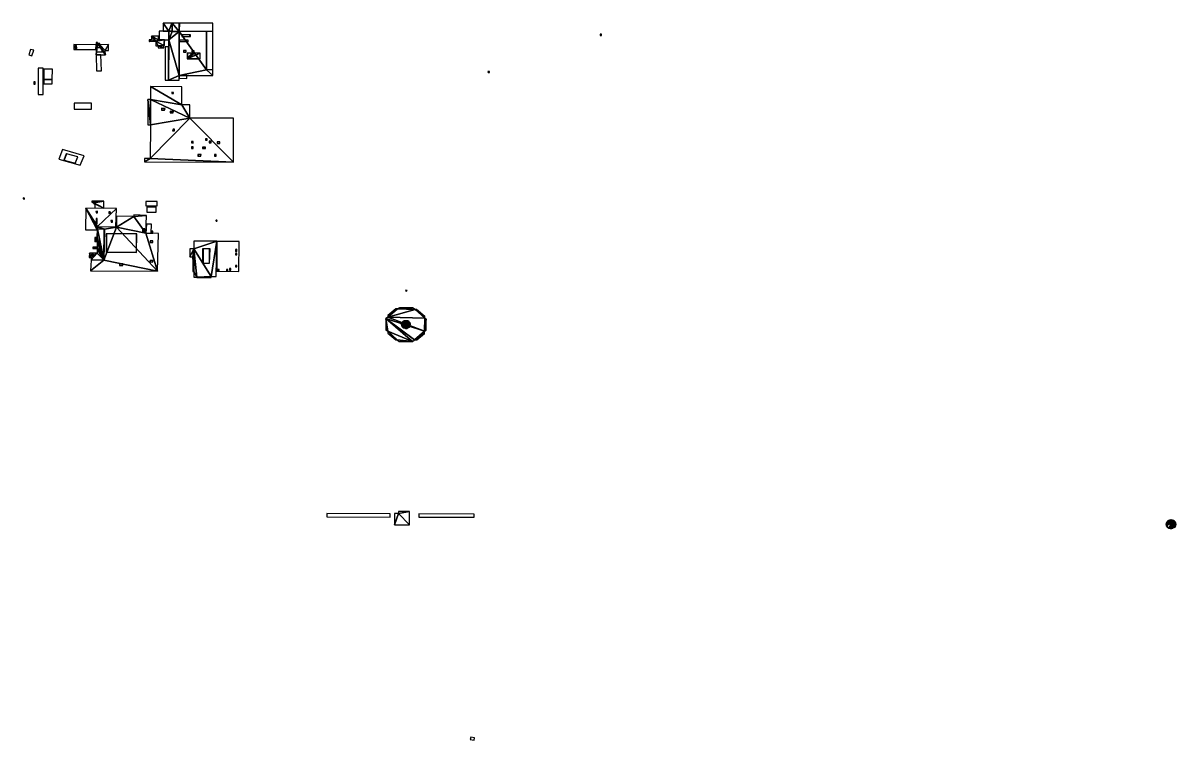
# Model space of a CAD drawing. Extents: x -35430092 to -35393830, y 11991942 to 12015432.
# Drawn here: x -35413713 to -35406867, y 11991942 to 11996208 of the extents above; entities that cross this region are included whole.
import ezdxf

# ---------------------------------------------------------------- set-up
doc = ezdxf.new("R2010")
doc.units = 0

msp = doc.modelspace()

# ---------------------------------------------------------------- linework, layer by layer
at = {"layer": 'mg_to_dxf', "color": 52}
for points in [[(-35412847.53, 11996160.81), (-35412847.53, 11996160.81), (-35412880.93, 11996208.14), (-35412880.93, 11996160.81)], [(-35412847.53, 11996160.81), (-35412847.53, 11996160.81), (-35412830.82, 11996208.14), (-35412880.93, 11996208.14)], [(-35412847.53, 11996160.81), (-35412847.53, 11996160.81), (-35412828.04, 11996159.42), (-35412830.82, 11996208.14)], [(-35412786.28, 11996158.03), (-35412786.28, 11996158.03), (-35412828.04, 11996208.14), (-35412828.04, 11996158.03)], [(-35412786.28, 11996158.03), (-35412786.28, 11996158.03), (-35412786.28, 11996208.14), (-35412828.04, 11996208.14)], [(-35412786.28, 11996159.42), (-35412585.82, 11996159.42), (-35412585.82, 11996208.14), (-35412783.49, 11996208.14)], [(-35412950.54, 11996109.31), (-35412950.54, 11996109.31), (-35412964.46, 11996099.56), (-35412925.48, 11996100.95)], [(-35412950.54, 11996109.31), (-35412950.54, 11996109.31), (-35412964.46, 11996109.31), (-35412964.46, 11996099.56)], [(-35412925.48, 11996100.95), (-35412925.48, 11996100.95), (-35412950.54, 11996130.19), (-35412950.54, 11996109.31)], [(-35412908.78, 11996107.91), (-35412908.78, 11996107.91), (-35412950.54, 11996130.19), (-35412925.48, 11996100.95)], [(-35412908.78, 11996107.91), (-35412908.78, 11996107.91), (-35412908.78, 11996130.19), (-35412950.54, 11996130.19)], [(-35412925.48, 11996100.95), (-35412925.48, 11996100.95), (-35412872.58, 11996107.91), (-35412908.78, 11996107.91)], [(-35412878.15, 11996074.51), (-35412878.15, 11996074.51), (-35412872.58, 11996107.91), (-35412925.48, 11996100.95)], [(-35412925.48, 11996100.95), (-35412925.48, 11996100.95), (-35412925.48, 11996073.11), (-35412911.56, 11996073.11)], [(-35412878.15, 11996074.51), (-35412878.15, 11996074.51), (-35412925.48, 11996100.95), (-35412911.56, 11996073.11)], [(-35412905.99, 11996159.42), (-35412905.99, 11996109.31), (-35412847.53, 11996109.31), (-35412847.53, 11996159.42)], [(-35412878.15, 11996074.51), (-35412878.15, 11996074.51), (-35412872.58, 11996074.51), (-35412872.58, 11996107.91)], [(-35412847.53, 11996107.91), (-35412847.53, 11996107.91), (-35412850.31, 11995868.48), (-35412786.28, 11995897.72)], [(-35412847.53, 11996107.91), (-35412847.53, 11996107.91), (-35412850.31, 11996107.91), (-35412850.31, 11995868.48)], [(-35412847.53, 11996160.81), (-35412847.53, 11996160.81), (-35412847.53, 11996159.42), (-35412828.04, 11996159.42)], [(-35412828.04, 11996158.03), (-35412828.04, 11996158.03), (-35412847.53, 11996158.03), (-35412847.53, 11996107.91)], [(-35412786.28, 11995897.72), (-35412786.28, 11995897.72), (-35412786.28, 11996158.03), (-35412847.53, 11996107.91)], [(-35412847.53, 11996107.91), (-35412847.53, 11996107.91), (-35412786.28, 11996158.03), (-35412828.04, 11996158.03)], [(-35412624.8, 11995931.13), (-35412624.8, 11995931.13), (-35412624.8, 11996158.03), (-35412786.28, 11996158.03)], [(-35412624.8, 11995931.13), (-35412624.8, 11995931.13), (-35412786.28, 11996158.03), (-35412786.28, 11995897.72)], [(-35412783.49, 11996098.17), (-35412733.38, 11996096.78), (-35412733.38, 11996106.52), (-35412783.49, 11996107.91)], [(-35412783.49, 11996098.17), (-35412733.38, 11996098.17), (-35412733.38, 11996105.13), (-35412783.49, 11996106.52)], [(-35412769.57, 11996128.8), (-35412719.46, 11996128.8), (-35412719.46, 11996138.54), (-35412769.57, 11996139.93)], [(-35412766.79, 11996130.19), (-35412722.24, 11996128.8), (-35412722.24, 11996138.54), (-35412766.79, 11996138.54)], [(-35412585.82, 11995932.52), (-35412585.82, 11996158.03), (-35412624.8, 11996158.03), (-35412624.8, 11995932.52)], [(-35410286.18, 11996134.36), (-35410277.83, 11996134.36), (-35410277.83, 11996141.32), (-35410286.18, 11996141.32)], [(-35413679.96, 11996018.82), (-35413660.48, 11996013.26), (-35413649.34, 11996046.67), (-35413668.83, 11996050.84)], [(-35413412.69, 11996080.07), (-35413412.69, 11996052.23), (-35413281.84, 11996050.84), (-35413279.06, 11996078.68)], [(-35413404.34, 11996056.41), (-35413393.2, 11996056.41), (-35413395.99, 11996074.51), (-35413404.34, 11996074.51)], [(-35413404.34, 11996057.8), (-35413395.99, 11996057.8), (-35413395.99, 11996073.11), (-35413404.34, 11996073.11)], [(-35413270.71, 11996087.03), (-35413270.71, 11996087.03), (-35413279.06, 11996092.6), (-35413279.06, 11996020.22)], [(-35413270.71, 11996087.03), (-35413270.71, 11996087.03), (-35413270.71, 11996092.6), (-35413279.06, 11996092.6)], [(-35413270.71, 11996087.03), (-35413270.71, 11996087.03), (-35413279.06, 11996020.22), (-35413223.38, 11996020.22)], [(-35413240.08, 11996038.31), (-35413242.86, 11996061.98), (-35413276.27, 11996061.98), (-35413276.27, 11996036.92)], [(-35413242.86, 11996038.31), (-35413242.86, 11996060.59), (-35413276.27, 11996060.59), (-35413276.27, 11996038.31)], [(-35413256.78, 11996078.68), (-35413256.78, 11996078.68), (-35413256.78, 11996087.03), (-35413270.71, 11996087.03)], [(-35413270.71, 11996087.03), (-35413270.71, 11996087.03), (-35413223.38, 11996020.22), (-35413256.78, 11996078.68)], [(-35413226.16, 11996045.27), (-35413226.16, 11996045.27), (-35413206.67, 11996080.07), (-35413256.78, 11996078.68)], [(-35413256.78, 11996078.68), (-35413256.78, 11996078.68), (-35413223.38, 11996020.22), (-35413226.16, 11996045.27)], [(-35413226.16, 11996045.27), (-35413226.16, 11996045.27), (-35413206.67, 11996045.27), (-35413206.67, 11996080.07)], [(-35412911.56, 11996073.11), (-35412911.56, 11996073.11), (-35412878.15, 11996061.98), (-35412878.15, 11996074.51)], [(-35412911.56, 11996073.11), (-35412911.56, 11996073.11), (-35412911.56, 11996061.98), (-35412878.15, 11996061.98)], [(-35412850.31, 11996066.15), (-35412869.8, 11996066.15), (-35412869.8, 11995868.48), (-35412850.31, 11995868.48)], [(-35412761.22, 11996035.53), (-35412744.52, 11996035.53), (-35412744.52, 11996045.27), (-35412761.22, 11996045.27)], [(-35412761.22, 11996036.92), (-35412744.52, 11996035.53), (-35412744.52, 11996043.88), (-35412758.44, 11996043.88)], [(-35412738.95, 11995996.55), (-35412738.95, 11995996.55), (-35412660.99, 11996029.96), (-35412697.19, 11996029.96)], [(-35412738.95, 11995996.55), (-35412738.95, 11995996.55), (-35412660.99, 11995996.55), (-35412660.99, 11996029.96)], [(-35412708.32, 11996029.96), (-35412708.32, 11996029.96), (-35412738.95, 11996029.96), (-35412738.95, 11995996.55)], [(-35412708.32, 11996029.96), (-35412708.32, 11996029.96), (-35412738.95, 11995996.55), (-35412697.19, 11996029.96)], [(-35412736.16, 11995997.94), (-35412736.16, 11995997.94), (-35412660.99, 11996028.57), (-35412697.19, 11996028.57)], [(-35412736.16, 11995997.94), (-35412736.16, 11995997.94), (-35412660.99, 11995997.94), (-35412660.99, 11996028.57)], [(-35412708.32, 11996028.57), (-35412708.32, 11996028.57), (-35412736.16, 11996028.57), (-35412736.16, 11995997.94)], [(-35412708.32, 11996028.57), (-35412708.32, 11996028.57), (-35412736.16, 11995997.94), (-35412697.19, 11996028.57)], [(-35412697.19, 11996029.96), (-35412697.19, 11996029.96), (-35412711.11, 11996042.49), (-35412708.32, 11996029.96)], [(-35412697.19, 11996029.96), (-35412697.19, 11996029.96), (-35412697.19, 11996042.49), (-35412711.11, 11996042.49)], [(-35412697.19, 11996028.57), (-35412697.19, 11996028.57), (-35412708.32, 11996041.1), (-35412708.32, 11996028.57)], [(-35412697.19, 11996028.57), (-35412697.19, 11996028.57), (-35412697.19, 11996041.1), (-35412708.32, 11996041.1)], [(-35413279.06, 11996018.82), (-35413276.27, 11995924.17), (-35413248.43, 11995924.17), (-35413251.22, 11996018.82)], [(-35413593.66, 11995783.57), (-35413593.66, 11995940.87), (-35413624.28, 11995940.87), (-35413624.28, 11995783.57)], [(-35413540.76, 11995874.05), (-35413537.98, 11995935.3), (-35413590.87, 11995935.3), (-35413590.87, 11995874.05)], [(-35412786.28, 11995897.72), (-35412786.28, 11995897.72), (-35412850.31, 11995868.48), (-35412786.28, 11995868.48)], [(-35412624.8, 11995931.13), (-35412624.8, 11995931.13), (-35412786.28, 11995897.72), (-35412585.82, 11995897.72)], [(-35412786.28, 11995881.01), (-35412741.73, 11995879.62), (-35412741.73, 11995896.33), (-35412786.28, 11995896.33)], [(-35412624.8, 11995931.13), (-35412624.8, 11995931.13), (-35412585.82, 11995897.72), (-35412585.82, 11995931.13)], [(-35410951.57, 11995914.42), (-35410943.22, 11995914.42), (-35410943.22, 11995919.99), (-35410954.36, 11995919.99)], [(-35413640.99, 11995844.82), (-35413640.99, 11995858.74), (-35413649.34, 11995858.74), (-35413649.34, 11995844.82)], [(-35413590.87, 11995847.6), (-35413540.76, 11995847.6), (-35413540.76, 11995872.66), (-35413590.87, 11995872.66)], [(-35412769.57, 11995723.71), (-35412769.57, 11995723.71), (-35412956.1, 11995830.9), (-35412956.1, 11995754.34)], [(-35412769.57, 11995723.71), (-35412769.57, 11995723.71), (-35412769.57, 11995829.51), (-35412956.1, 11995830.9)], [(-35412972.81, 11995604), (-35412972.81, 11995604), (-35412956.1, 11995604), (-35412972.81, 11995754.34)], [(-35412972.81, 11995754.34), (-35412972.81, 11995754.34), (-35412956.1, 11995604), (-35412956.1, 11995754.34)], [(-35412722.24, 11995644.37), (-35412722.24, 11995644.37), (-35412956.1, 11995754.34), (-35412956.1, 11995604)], [(-35412722.24, 11995644.37), (-35412722.24, 11995644.37), (-35412769.57, 11995723.71), (-35412956.1, 11995754.34)], [(-35412830.82, 11995790.53), (-35412819.69, 11995789.14), (-35412819.69, 11995796.1), (-35412830.82, 11995797.49)], [(-35412830.82, 11995791.92), (-35412819.69, 11995790.53), (-35412819.69, 11995796.1), (-35412830.82, 11995796.1)], [(-35413306.9, 11995697.26), (-35413306.9, 11995732.06), (-35413409.91, 11995732.06), (-35413409.91, 11995697.26)], [(-35412892.07, 11995691.7), (-35412872.58, 11995691.7), (-35412869.8, 11995701.44), (-35412892.07, 11995702.83)], [(-35412892.07, 11995693.09), (-35412872.58, 11995693.09), (-35412872.58, 11995701.44), (-35412892.07, 11995701.44)], [(-35412839.17, 11995674.99), (-35412822.47, 11995674.99), (-35412819.69, 11995683.34), (-35412839.17, 11995684.74)], [(-35412836.39, 11995676.38), (-35412822.47, 11995676.38), (-35412822.47, 11995681.95), (-35412836.39, 11995683.34)], [(-35412722.24, 11995644.37), (-35412722.24, 11995644.37), (-35412722.24, 11995723.71), (-35412769.57, 11995723.71)], [(-35412958.89, 11995403.54), (-35412958.89, 11995403.54), (-35412722.24, 11995644.37), (-35412956.1, 11995604)], [(-35412958.89, 11995403.54), (-35412958.89, 11995403.54), (-35412463.32, 11995382.66), (-35412722.24, 11995644.37)], [(-35412463.32, 11995382.66), (-35412463.32, 11995382.66), (-35412463.32, 11995644.37), (-35412722.24, 11995644.37)], [(-35412825.25, 11995569.2), (-35412814.12, 11995569.2), (-35412814.12, 11995577.55), (-35412822.47, 11995578.94)], [(-35412822.47, 11995570.59), (-35412814.12, 11995570.59), (-35412814.12, 11995577.55), (-35412822.47, 11995577.55)], [(-35412713.89, 11995496.81), (-35412705.54, 11995496.81), (-35412702.75, 11995503.77), (-35412713.89, 11995505.16)], [(-35412713.89, 11995496.81), (-35412702.75, 11995495.42), (-35412702.75, 11995505.16), (-35412713.89, 11995505.16)], [(-35412630.37, 11995514.91), (-35412622.02, 11995513.52), (-35412622.02, 11995520.48), (-35412630.37, 11995521.87)], [(-35412630.37, 11995513.52), (-35412619.23, 11995513.52), (-35412619.23, 11995521.87), (-35412630.37, 11995521.87)], [(-35412608.1, 11995498.2), (-35412596.96, 11995496.81), (-35412596.96, 11995506.55), (-35412608.1, 11995506.55)], [(-35412605.31, 11995498.2), (-35412596.96, 11995498.2), (-35412596.96, 11995505.16), (-35412605.31, 11995506.55)], [(-35412560.77, 11995495.42), (-35412544.06, 11995495.42), (-35412544.06, 11995500.99), (-35412560.77, 11995502.38)], [(-35412560.77, 11995494.03), (-35412544.06, 11995494.03), (-35412544.06, 11995502.38), (-35412560.77, 11995502.38)], [(-35413501.78, 11995400.76), (-35413373.72, 11995364.57), (-35413351.44, 11995420.25), (-35413479.51, 11995457.83)], [(-35413471.16, 11995393.8), (-35413404.34, 11995374.31), (-35413387.64, 11995414.68), (-35413457.24, 11995432.78)], [(-35413468.37, 11995393.8), (-35413404.34, 11995375.7), (-35413387.64, 11995413.29), (-35413454.45, 11995431.38)], [(-35412713.89, 11995463.4), (-35412702.75, 11995463.4), (-35412702.75, 11995473.15), (-35412713.89, 11995473.15)], [(-35412713.89, 11995464.79), (-35412702.75, 11995464.79), (-35412702.75, 11995471.75), (-35412711.11, 11995471.75)], [(-35412674.91, 11995418.86), (-35412658.21, 11995418.86), (-35412655.42, 11995427.21), (-35412674.91, 11995427.21)], [(-35412672.13, 11995420.25), (-35412658.21, 11995418.86), (-35412658.21, 11995425.82), (-35412672.13, 11995427.21)], [(-35412647.07, 11995463.4), (-35412630.37, 11995463.4), (-35412630.37, 11995471.75), (-35412647.07, 11995471.75)], [(-35412647.07, 11995464.79), (-35412630.37, 11995463.4), (-35412630.37, 11995470.36), (-35412647.07, 11995470.36)], [(-35412577.47, 11995418.86), (-35412566.33, 11995417.46), (-35412566.33, 11995427.21), (-35412577.47, 11995427.21)], [(-35412574.69, 11995418.86), (-35412569.12, 11995418.86), (-35412566.33, 11995425.82), (-35412574.69, 11995427.21)], [(-35412958.89, 11995403.54), (-35412958.89, 11995403.54), (-35412992.3, 11995404.94), (-35412992.3, 11995384.06)], [(-35412958.89, 11995403.54), (-35412958.89, 11995403.54), (-35412992.3, 11995384.06), (-35412463.32, 11995382.66)], [(-35413713.37, 11995164.11), (-35413705.02, 11995162.72), (-35413705.02, 11995169.68), (-35413713.37, 11995171.07)], [(-35413234.51, 11995150.19), (-35413234.51, 11995150.19), (-35413304.11, 11995150.19), (-35413298.55, 11995144.63)], [(-35413298.55, 11995144.63), (-35413298.55, 11995144.63), (-35413304.11, 11995150.19), (-35413304.11, 11995144.63)], [(-35413292.98, 11995140.45), (-35413292.98, 11995140.45), (-35413234.51, 11995150.19), (-35413298.55, 11995144.63)], [(-35413298.55, 11995144.63), (-35413298.55, 11995144.63), (-35413298.55, 11995140.45), (-35413292.98, 11995140.45)], [(-35413234.51, 11995109.82), (-35413234.51, 11995109.82), (-35413234.51, 11995150.19), (-35413292.98, 11995140.45)], [(-35413292.98, 11995140.45), (-35413292.98, 11995140.45), (-35413292.98, 11995134.88), (-35413287.41, 11995134.88)], [(-35413287.41, 11995134.88), (-35413287.41, 11995134.88), (-35413234.51, 11995109.82), (-35413292.98, 11995140.45)], [(-35413287.41, 11995134.88), (-35413287.41, 11995134.88), (-35413287.41, 11995111.22), (-35413234.51, 11995109.82)], [(-35412983.95, 11995123.74), (-35412917.13, 11995123.74), (-35412917.13, 11995148.8), (-35412983.95, 11995148.8)], [(-35413340.31, 11995109.82), (-35413340.31, 11995109.82), (-35413343.09, 11994981.76), (-35413273.49, 11994980.37)], [(-35413270.71, 11994999.85), (-35413270.71, 11994999.85), (-35413159.34, 11995108.43), (-35413340.31, 11995109.82)], [(-35413270.71, 11994984.54), (-35413270.71, 11994984.54), (-35413340.31, 11995109.82), (-35413273.49, 11994980.37)], [(-35413270.71, 11994984.54), (-35413270.71, 11994984.54), (-35413270.71, 11994999.85), (-35413340.31, 11995109.82)], [(-35413279.06, 11995081.98), (-35413270.71, 11995081.98), (-35413270.71, 11995091.73), (-35413281.84, 11995090.34)], [(-35413279.06, 11995081.98), (-35413270.71, 11995081.98), (-35413270.71, 11995090.34), (-35413279.06, 11995088.94)], [(-35413270.71, 11994999.85), (-35413270.71, 11994999.85), (-35413162.13, 11994998.46), (-35413159.34, 11995108.43)], [(-35413203.89, 11995079.2), (-35413195.54, 11995079.2), (-35413195.54, 11995087.55), (-35413203.89, 11995086.16)], [(-35413203.89, 11995077.81), (-35413192.75, 11995079.2), (-35413195.54, 11995087.55), (-35413203.89, 11995087.55)], [(-35413056.33, 11995059.71), (-35413056.33, 11995059.71), (-35412981.16, 11995066.67), (-35413056.33, 11995069.46)], [(-35412983.95, 11994960.88), (-35412983.95, 11994960.88), (-35412981.16, 11995066.67), (-35413056.33, 11995059.71)], [(-35412978.38, 11995086.16), (-35412922.7, 11995086.16), (-35412922.7, 11995115.39), (-35412978.38, 11995115.39)], [(-35413273.49, 11995016.56), (-35413273.49, 11995031.87), (-35413281.84, 11995031.87), (-35413281.84, 11995016.56)], [(-35413273.49, 11995033.26), (-35413273.49, 11995048.57), (-35413279.06, 11995048.57), (-35413279.06, 11995033.26)], [(-35413273.49, 11995033.26), (-35413273.49, 11995048.57), (-35413279.06, 11995048.57), (-35413279.06, 11995033.26)], [(-35413273.49, 11995034.65), (-35413273.49, 11995047.18), (-35413279.06, 11995047.18), (-35413279.06, 11995034.65)], [(-35413273.49, 11995017.95), (-35413273.49, 11995030.48), (-35413279.06, 11995030.48), (-35413279.06, 11995017.95)], [(-35413159.34, 11994997.07), (-35413159.34, 11994997.07), (-35413270.71, 11994998.46), (-35413228.94, 11994984.54)], [(-35413228.94, 11994984.54), (-35413228.94, 11994984.54), (-35413270.71, 11994998.46), (-35413270.71, 11994985.93)], [(-35413189.97, 11995026.3), (-35413181.61, 11995026.3), (-35413181.61, 11995036.05), (-35413192.75, 11995036.05)], [(-35413189.97, 11995026.3), (-35413181.61, 11995026.3), (-35413181.61, 11995036.05), (-35413192.75, 11995036.05)], [(-35413189.97, 11995027.69), (-35413181.61, 11995027.69), (-35413184.4, 11995034.65), (-35413189.97, 11995034.65)], [(-35413056.33, 11995059.71), (-35413056.33, 11995059.71), (-35413159.34, 11995062.5), (-35413159.34, 11994997.07)], [(-35412983.95, 11994960.88), (-35412983.95, 11994960.88), (-35413056.33, 11995059.71), (-35413159.34, 11994997.07)], [(-35412953.32, 11994960.88), (-35412950.54, 11995015.17), (-35412981.16, 11995015.17), (-35412983.95, 11994960.88)], [(-35412563.55, 11995037.44), (-35412563.55, 11995037.44), (-35412569.12, 11995036.05), (-35412560.77, 11995036.05)], [(-35412563.55, 11995037.44), (-35412563.55, 11995037.44), (-35412566.33, 11995037.44), (-35412569.12, 11995036.05)], [(-35412560.77, 11995036.05), (-35412560.77, 11995036.05), (-35412569.12, 11995036.05), (-35412566.33, 11995033.26)], [(-35412563.55, 11995037.44), (-35412563.55, 11995037.44), (-35412566.33, 11995038.83), (-35412566.33, 11995037.44)], [(-35412560.77, 11995036.05), (-35412560.77, 11995036.05), (-35412566.33, 11995033.26), (-35412563.55, 11995033.26)], [(-35412563.55, 11995033.26), (-35412563.55, 11995033.26), (-35412566.33, 11995033.26)], [(-35412563.55, 11995033.26), (-35412563.55, 11995033.26), (-35412566.33, 11995033.26), (-35412563.55, 11995033.26)], [(-35413273.49, 11994935.82), (-35413273.49, 11994935.82), (-35413287.41, 11994912.16), (-35413273.49, 11994912.16)], [(-35413273.49, 11994935.82), (-35413273.49, 11994935.82), (-35413287.41, 11994935.82), (-35413287.41, 11994912.16)], [(-35413273.49, 11994935.82), (-35413273.49, 11994935.82), (-35413234.51, 11994802.18), (-35413270.71, 11994984.54)], [(-35413270.71, 11994984.54), (-35413270.71, 11994984.54), (-35413273.49, 11994980.37), (-35413273.49, 11994935.82)], [(-35413234.51, 11994802.18), (-35413234.51, 11994802.18), (-35413273.49, 11994935.82), (-35413273.49, 11994912.16)], [(-35413270.71, 11994984.54), (-35413270.71, 11994984.54), (-35413234.51, 11994802.18), (-35413231.73, 11994984.54)], [(-35413159.34, 11994997.07), (-35413159.34, 11994997.07), (-35413228.94, 11994984.54), (-35413234.51, 11994800.79)], [(-35412914.34, 11994735.37), (-35412914.34, 11994735.37), (-35413159.34, 11994997.07), (-35413234.51, 11994800.79)], [(-35413039.63, 11994846.73), (-35413036.84, 11994956.7), (-35413220.59, 11994958.09), (-35413220.59, 11994848.12)], [(-35413039.63, 11994848.12), (-35413039.63, 11994955.31), (-35413217.81, 11994956.7), (-35413217.81, 11994849.51)], [(-35412983.95, 11994960.88), (-35412983.95, 11994960.88), (-35413159.34, 11994997.07), (-35412914.34, 11994735.37)], [(-35413003.43, 11994985.93), (-35413003.43, 11994972.01), (-35412989.51, 11994972.01), (-35412989.51, 11994985.93)], [(-35413000.65, 11994984.54), (-35413000.65, 11994973.4), (-35412992.3, 11994972.01), (-35412992.3, 11994984.54)], [(-35412983.95, 11994960.88), (-35412983.95, 11994960.88), (-35412914.34, 11994735.37), (-35412908.78, 11994959.48)], [(-35412942.18, 11994960.88), (-35412942.18, 11994973.4), (-35412950.54, 11994973.4), (-35412950.54, 11994960.88)], [(-35413273.49, 11994878.75), (-35413273.49, 11994878.75), (-35413298.55, 11994870.39), (-35413273.49, 11994869)], [(-35413273.49, 11994878.75), (-35413273.49, 11994878.75), (-35413298.55, 11994878.75), (-35413298.55, 11994870.39)], [(-35413273.49, 11994878.75), (-35413273.49, 11994878.75), (-35413234.51, 11994802.18), (-35413273.49, 11994912.16)], [(-35413273.49, 11994878.75), (-35413273.49, 11994878.75), (-35413273.49, 11994869), (-35413234.51, 11994802.18)], [(-35413273.49, 11994869), (-35413273.49, 11994869), (-35413273.49, 11994842.55), (-35413234.51, 11994802.18)], [(-35412958.89, 11994906.59), (-35412942.18, 11994905.2), (-35412942.18, 11994914.94), (-35412958.89, 11994914.94)], [(-35412958.89, 11994906.59), (-35412942.18, 11994906.59), (-35412942.18, 11994913.55), (-35412958.89, 11994913.55)], [(-35412699.97, 11994869), (-35412699.97, 11994869), (-35412722.24, 11994820.28), (-35412705.54, 11994820.28)], [(-35412699.97, 11994869), (-35412699.97, 11994869), (-35412722.24, 11994869), (-35412722.24, 11994820.28)], [(-35412699.97, 11994869), (-35412699.97, 11994869), (-35412705.54, 11994820.28), (-35412699.97, 11994733.97)], [(-35412699.97, 11994869), (-35412699.97, 11994869), (-35412563.55, 11994913.55), (-35412699.97, 11994913.55)], [(-35412596.96, 11994703.35), (-35412596.96, 11994703.35), (-35412563.55, 11994913.55), (-35412699.97, 11994869)], [(-35412680.48, 11994700.57), (-35412680.48, 11994700.57), (-35412699.97, 11994869), (-35412699.97, 11994733.97)], [(-35412680.48, 11994700.57), (-35412680.48, 11994700.57), (-35412596.96, 11994703.35), (-35412699.97, 11994869)], [(-35412602.53, 11994867.61), (-35412647.07, 11994867.61), (-35412647.07, 11994784.09), (-35412605.31, 11994784.09)], [(-35412605.31, 11994866.22), (-35412644.29, 11994867.61), (-35412644.29, 11994784.09), (-35412605.31, 11994784.09)], [(-35412596.96, 11994703.35), (-35412596.96, 11994703.35), (-35412566.33, 11994703.35), (-35412563.55, 11994913.55)], [(-35412432.7, 11994733.97), (-35412429.91, 11994910.76), (-35412563.55, 11994912.16), (-35412563.55, 11994735.37)], [(-35412452.19, 11994852.3), (-35412443.84, 11994852.3), (-35412443.84, 11994866.22), (-35412452.19, 11994864.83)], [(-35412452.19, 11994853.69), (-35412446.62, 11994853.69), (-35412446.62, 11994864.83), (-35412452.19, 11994864.83)], [(-35413309.68, 11994817.5), (-35413309.68, 11994817.5), (-35413318.03, 11994842.55), (-35413320.82, 11994817.5)], [(-35413273.49, 11994842.55), (-35413273.49, 11994842.55), (-35413318.03, 11994842.55), (-35413309.68, 11994817.5)], [(-35413234.51, 11994800.79), (-35413234.51, 11994800.79), (-35413312.47, 11994738.15), (-35412914.34, 11994735.37)], [(-35413234.51, 11994800.79), (-35413234.51, 11994800.79), (-35413309.68, 11994800.79), (-35413312.47, 11994738.15)], [(-35413273.49, 11994842.55), (-35413273.49, 11994842.55), (-35413309.68, 11994802.18), (-35413234.51, 11994802.18)], [(-35413273.49, 11994842.55), (-35413273.49, 11994842.55), (-35413309.68, 11994817.5), (-35413309.68, 11994802.18)], [(-35413306.9, 11994830.03), (-35413295.76, 11994830.03), (-35413295.76, 11994836.99), (-35413306.9, 11994836.99)], [(-35413306.9, 11994830.03), (-35413298.55, 11994830.03), (-35413298.55, 11994835.59), (-35413306.9, 11994835.59)], [(-35412961.67, 11994791.05), (-35412942.18, 11994789.66), (-35412942.18, 11994799.4), (-35412958.89, 11994799.4)], [(-35412958.89, 11994791.05), (-35412942.18, 11994791.05), (-35412942.18, 11994798.01), (-35412958.89, 11994798.01)], [(-35412699.97, 11994733.97), (-35412699.97, 11994733.97), (-35412705.54, 11994820.28), (-35412705.54, 11994733.97)], [(-35412452.19, 11994839.77), (-35412452.19, 11994834.2), (-35412443.84, 11994834.2), (-35412446.62, 11994839.77)], [(-35412452.19, 11994839.77), (-35412452.19, 11994832.81), (-35412443.84, 11994832.81), (-35412443.84, 11994839.77)], [(-35413139.85, 11994770.17), (-35413120.37, 11994770.17), (-35413120.37, 11994779.91), (-35413139.85, 11994779.91)], [(-35413139.85, 11994771.56), (-35413123.15, 11994771.56), (-35413123.15, 11994778.52), (-35413139.85, 11994778.52)], [(-35412699.97, 11994733.97), (-35412699.97, 11994733.97), (-35412699.97, 11994700.57), (-35412680.48, 11994700.57)], [(-35412557.98, 11994745.11), (-35412557.98, 11994740.93), (-35412552.41, 11994740.93), (-35412552.41, 11994746.5)], [(-35412557.98, 11994746.5), (-35412557.98, 11994739.54), (-35412549.63, 11994739.54), (-35412549.63, 11994746.5)], [(-35412505.08, 11994745.11), (-35412505.08, 11994738.15), (-35412496.73, 11994738.15), (-35412496.73, 11994745.11)], [(-35412505.08, 11994743.72), (-35412505.08, 11994739.54), (-35412496.73, 11994739.54), (-35412496.73, 11994743.72)], [(-35412488.38, 11994750.68), (-35412488.38, 11994742.33), (-35412480.03, 11994742.33), (-35412480.03, 11994750.68)], [(-35412488.38, 11994749.29), (-35412488.38, 11994743.72), (-35412482.81, 11994743.72), (-35412482.81, 11994749.29)], [(-35412452.19, 11994768.78), (-35412452.19, 11994763.21), (-35412446.62, 11994763.21), (-35412446.62, 11994768.78)], [(-35412452.19, 11994768.78), (-35412452.19, 11994761.82), (-35412443.84, 11994761.82), (-35412443.84, 11994768.78)], [(-35412680.48, 11994700.57), (-35412680.48, 11994700.57), (-35412596.96, 11994697.78), (-35412596.96, 11994703.35)], [(-35412680.48, 11994700.57), (-35412680.48, 11994700.57), (-35412680.48, 11994697.78), (-35412596.96, 11994697.78)], [(-35411433.22, 11994621.22), (-35411441.57, 11994622.61), (-35411438.79, 11994615.65)], [(-35411558.5, 11994454.18), (-35411558.5, 11994454.18), (-35411330.21, 11994380.4), (-35411547.36, 11994462.53)], [(-35411558.5, 11994454.18), (-35411558.5, 11994454.18), (-35411399.81, 11994317.76), (-35411388.67, 11994328.89)], [(-35411558.5, 11994454.18), (-35411558.5, 11994454.18), (-35411388.67, 11994328.89), (-35411330.21, 11994380.4)], [(-35411547.36, 11994379.01), (-35411547.36, 11994379.01), (-35411399.81, 11994317.76), (-35411558.5, 11994454.18)], [(-35411547.36, 11994379.01), (-35411547.36, 11994379.01), (-35411558.5, 11994454.18), (-35411558.5, 11994385.97)], [(-35411547.36, 11994462.53), (-35411547.36, 11994462.53), (-35411500.03, 11994511.25), (-35411547.36, 11994472.27)], [(-35411547.36, 11994462.53), (-35411547.36, 11994462.53), (-35411385.89, 11994508.46), (-35411488.9, 11994511.25)], [(-35411547.36, 11994462.53), (-35411547.36, 11994462.53), (-35411488.9, 11994511.25), (-35411500.03, 11994511.25)], [(-35411547.36, 11994462.53), (-35411547.36, 11994462.53), (-35411327.42, 11994456.96), (-35411385.89, 11994508.46)], [(-35411547.36, 11994462.53), (-35411547.36, 11994462.53), (-35411330.21, 11994380.4), (-35411327.42, 11994456.96)], [(-35411488.9, 11994511.25), (-35411488.9, 11994511.25), (-35411385.89, 11994508.46), (-35411477.76, 11994518.21)], [(-35411385.89, 11994508.46), (-35411385.89, 11994508.46), (-35411399.81, 11994518.21), (-35411477.76, 11994518.21)], [(-35411385.89, 11994508.46), (-35411385.89, 11994508.46), (-35411327.42, 11994466.7), (-35411377.54, 11994508.46)], [(-35411385.89, 11994508.46), (-35411385.89, 11994508.46), (-35411327.42, 11994456.96), (-35411327.42, 11994466.7)], [(-35411327.42, 11994456.96), (-35411327.42, 11994456.96), (-35411330.21, 11994380.4), (-35411319.07, 11994451.39)], [(-35411330.21, 11994380.4), (-35411330.21, 11994380.4), (-35411319.07, 11994385.97), (-35411319.07, 11994451.39)], [(-35411455.49, 11994436.08), (-35411455.49, 11994436.08), (-35411461.06, 11994431.9), (-35411466.63, 11994420.77)], [(-35411466.63, 11994420.77), (-35411466.63, 11994420.77), (-35411422.08, 11994436.08), (-35411455.49, 11994436.08)], [(-35411466.63, 11994420.77), (-35411466.63, 11994420.77), (-35411416.51, 11994431.9), (-35411422.08, 11994436.08)], [(-35411466.63, 11994420.77), (-35411466.63, 11994420.77), (-35411461.06, 11994431.9), (-35411466.63, 11994426.33)], [(-35411466.63, 11994415.2), (-35411466.63, 11994415.2), (-35411416.51, 11994431.9), (-35411466.63, 11994420.77)], [(-35411466.63, 11994415.2), (-35411466.63, 11994415.2), (-35411413.73, 11994420.77), (-35411416.51, 11994431.9)], [(-35411458.27, 11994404.06), (-35411458.27, 11994404.06), (-35411463.84, 11994426.33), (-35411466.63, 11994420.77)], [(-35411463.84, 11994409.63), (-35411463.84, 11994409.63), (-35411466.63, 11994420.77), (-35411466.63, 11994415.2)], [(-35411458.27, 11994404.06), (-35411458.27, 11994404.06), (-35411466.63, 11994420.77), (-35411463.84, 11994409.63)], [(-35411463.84, 11994408.24), (-35411463.84, 11994408.24), (-35411413.73, 11994420.77), (-35411466.63, 11994415.2)], [(-35411463.84, 11994426.33), (-35411463.84, 11994426.33), (-35411413.73, 11994419.37), (-35411461.06, 11994431.9)], [(-35411413.73, 11994419.37), (-35411413.73, 11994419.37), (-35411463.84, 11994426.33), (-35411422.08, 11994404.06)], [(-35411452.71, 11994399.89), (-35411452.71, 11994399.89), (-35411463.84, 11994426.33), (-35411458.27, 11994404.06)], [(-35411452.71, 11994399.89), (-35411452.71, 11994399.89), (-35411427.65, 11994399.89), (-35411463.84, 11994426.33)], [(-35411422.08, 11994404.06), (-35411422.08, 11994404.06), (-35411463.84, 11994426.33), (-35411427.65, 11994399.89)], [(-35411461.06, 11994404.06), (-35411461.06, 11994404.06), (-35411413.73, 11994420.77), (-35411463.84, 11994408.24)], [(-35411461.06, 11994431.9), (-35411461.06, 11994431.9), (-35411416.51, 11994426.33), (-35411455.49, 11994436.08)], [(-35411461.06, 11994431.9), (-35411461.06, 11994431.9), (-35411413.73, 11994419.37), (-35411416.51, 11994426.33)], [(-35411461.06, 11994404.06), (-35411461.06, 11994404.06), (-35411416.51, 11994408.24), (-35411413.73, 11994420.77)], [(-35411422.08, 11994402.67), (-35411422.08, 11994402.67), (-35411416.51, 11994408.24), (-35411461.06, 11994404.06)], [(-35411422.08, 11994402.67), (-35411422.08, 11994402.67), (-35411461.06, 11994404.06), (-35411447.14, 11994397.1)], [(-35411447.14, 11994397.1), (-35411447.14, 11994397.1), (-35411461.06, 11994404.06), (-35411455.49, 11994399.89)], [(-35411449.92, 11994440.25), (-35411449.92, 11994440.25), (-35411455.49, 11994436.08), (-35411436, 11994441.65)], [(-35411455.49, 11994436.08), (-35411455.49, 11994436.08), (-35411422.08, 11994436.08), (-35411436, 11994441.65)], [(-35411455.49, 11994436.08), (-35411455.49, 11994436.08), (-35411419.3, 11994431.9), (-35411449.92, 11994438.86)], [(-35411455.49, 11994436.08), (-35411455.49, 11994436.08), (-35411416.51, 11994426.33), (-35411419.3, 11994431.9)], [(-35411447.14, 11994397.1), (-35411447.14, 11994397.1), (-35411427.65, 11994399.89), (-35411452.71, 11994399.89)], [(-35411449.92, 11994440.25), (-35411449.92, 11994440.25), (-35411436, 11994441.65), (-35411444.35, 11994441.65)], [(-35411444.35, 11994440.25), (-35411444.35, 11994440.25), (-35411449.92, 11994438.86), (-35411430.43, 11994438.86)], [(-35411449.92, 11994438.86), (-35411449.92, 11994438.86), (-35411419.3, 11994431.9), (-35411430.43, 11994438.86)], [(-35411438.79, 11994424.94), (-35411438.79, 11994424.94), (-35411447.14, 11994422.16), (-35411447.14, 11994417.98)], [(-35411438.79, 11994424.94), (-35411438.79, 11994424.94), (-35411444.35, 11994424.94), (-35411447.14, 11994422.16)], [(-35411436, 11994424.94), (-35411436, 11994424.94), (-35411447.14, 11994415.2), (-35411444.35, 11994412.41)], [(-35411438.79, 11994424.94), (-35411438.79, 11994424.94), (-35411447.14, 11994415.2), (-35411436, 11994424.94)], [(-35411438.79, 11994424.94), (-35411438.79, 11994424.94), (-35411447.14, 11994417.98), (-35411447.14, 11994415.2)], [(-35411447.14, 11994417.98), (-35411447.14, 11994417.98), (-35411433.22, 11994415.2), (-35411444.35, 11994420.77)], [(-35411444.35, 11994415.2), (-35411444.35, 11994415.2), (-35411433.22, 11994415.2), (-35411447.14, 11994417.98)], [(-35411427.65, 11994398.49), (-35411427.65, 11994398.49), (-35411422.08, 11994402.67), (-35411447.14, 11994397.1)], [(-35411441.57, 11994397.1), (-35411441.57, 11994397.1), (-35411427.65, 11994399.89), (-35411447.14, 11994397.1)], [(-35411427.65, 11994398.49), (-35411427.65, 11994398.49), (-35411447.14, 11994397.1), (-35411441.57, 11994395.71)], [(-35411444.35, 11994440.25), (-35411444.35, 11994440.25), (-35411430.43, 11994438.86), (-35411436, 11994440.25)], [(-35411444.35, 11994420.77), (-35411444.35, 11994420.77), (-35411438.79, 11994424.94), (-35411441.57, 11994423.55)], [(-35411444.35, 11994420.77), (-35411444.35, 11994420.77), (-35411436, 11994423.55), (-35411438.79, 11994424.94)], [(-35411436, 11994424.94), (-35411436, 11994424.94), (-35411444.35, 11994412.41), (-35411433.22, 11994422.16)], [(-35411433.22, 11994417.98), (-35411433.22, 11994417.98), (-35411436, 11994423.55), (-35411444.35, 11994420.77)], [(-35411433.22, 11994422.16), (-35411433.22, 11994422.16), (-35411444.35, 11994412.41), (-35411438.79, 11994411.02)], [(-35411444.35, 11994420.77), (-35411444.35, 11994420.77), (-35411433.22, 11994415.2), (-35411433.22, 11994417.98)], [(-35411444.35, 11994420.77), (-35411444.35, 11994420.77), (-35411433.22, 11994415.2)], [(-35411444.35, 11994415.2), (-35411444.35, 11994415.2), (-35411438.79, 11994412.41), (-35411436, 11994413.81)], [(-35411444.35, 11994415.2), (-35411444.35, 11994415.2), (-35411444.35, 11994413.81), (-35411438.79, 11994412.41)], [(-35411444.35, 11994415.2), (-35411444.35, 11994415.2), (-35411436, 11994413.81), (-35411433.22, 11994415.2)], [(-35411438.79, 11994417.98), (-35411438.79, 11994417.98), (-35411438.79, 11994419.37), (-35411441.57, 11994417.98)], [(-35411441.57, 11994397.1), (-35411441.57, 11994397.1), (-35411433.22, 11994397.1), (-35411427.65, 11994399.89)], [(-35411433.22, 11994395.71), (-35411433.22, 11994395.71), (-35411427.65, 11994398.49), (-35411441.57, 11994395.71)], [(-35411433.22, 11994422.16), (-35411433.22, 11994422.16), (-35411438.79, 11994411.02), (-35411433.22, 11994415.2)], [(-35411438.79, 11994417.98), (-35411438.79, 11994417.98), (-35411438.79, 11994419.37), (-35411438.79, 11994417.98)], [(-35411438.79, 11994417.98), (-35411438.79, 11994417.98), (-35411438.79, 11994419.37)], [(-35411438.79, 11994419.37), (-35411438.79, 11994419.37), (-35411438.79, 11994419.37), (-35411438.79, 11994417.98)], [(-35411433.22, 11994415.2), (-35411433.22, 11994415.2), (-35411438.79, 11994411.02), (-35411436, 11994412.41)], [(-35411436, 11994441.65), (-35411436, 11994441.65), (-35411422.08, 11994436.08), (-35411427.65, 11994440.25)], [(-35411433.22, 11994417.98), (-35411433.22, 11994417.98), (-35411433.22, 11994420.77), (-35411436, 11994423.55)], [(-35411433.22, 11994415.2), (-35411433.22, 11994415.2), (-35411436, 11994412.41), (-35411433.22, 11994415.2)], [(-35411430.43, 11994417.98), (-35411430.43, 11994417.98), (-35411433.22, 11994422.16), (-35411433.22, 11994415.2)], [(-35411430.43, 11994438.86), (-35411430.43, 11994438.86), (-35411419.3, 11994431.9), (-35411422.08, 11994436.08)], [(-35411422.08, 11994404.06), (-35411422.08, 11994404.06), (-35411427.65, 11994399.89), (-35411422.08, 11994402.67)], [(-35411422.08, 11994404.06), (-35411422.08, 11994404.06), (-35411413.73, 11994413.81), (-35411413.73, 11994419.37)], [(-35411422.08, 11994404.06), (-35411422.08, 11994404.06), (-35411416.51, 11994408.24), (-35411413.73, 11994413.81)], [(-35411422.08, 11994402.67), (-35411422.08, 11994402.67), (-35411419.3, 11994402.67), (-35411416.51, 11994408.24)], [(-35411416.51, 11994431.9), (-35411416.51, 11994431.9), (-35411413.73, 11994420.77), (-35411413.73, 11994426.33)], [(-35411416.51, 11994408.24), (-35411416.51, 11994408.24), (-35411413.73, 11994413.81), (-35411413.73, 11994420.77)], [(-35411547.36, 11994379.01), (-35411547.36, 11994379.01), (-35411500.03, 11994328.89), (-35411491.68, 11994328.89)], [(-35411547.36, 11994379.01), (-35411547.36, 11994379.01), (-35411547.36, 11994367.87), (-35411500.03, 11994328.89)], [(-35411547.36, 11994379.01), (-35411547.36, 11994379.01), (-35411491.68, 11994328.89), (-35411399.81, 11994317.76)], [(-35411491.68, 11994328.89), (-35411491.68, 11994328.89), (-35411480.55, 11994317.76), (-35411399.81, 11994317.76)], [(-35411388.67, 11994328.89), (-35411388.67, 11994328.89), (-35411330.21, 11994366.48), (-35411330.21, 11994380.4)], [(-35411388.67, 11994328.89), (-35411388.67, 11994328.89), (-35411374.75, 11994328.89), (-35411330.21, 11994366.48)], [(-35411909.29, 11993297.39), (-35411909.29, 11993277.9), (-35411533.44, 11993276.51), (-35411533.44, 11993296)], [(-35411483.33, 11993297.39), (-35411483.33, 11993297.39), (-35411508.39, 11993229.18), (-35411419.3, 11993229.18)], [(-35411483.33, 11993297.39), (-35411483.33, 11993297.39), (-35411508.39, 11993297.39), (-35411508.39, 11993229.18)], [(-35411483.33, 11993297.39), (-35411483.33, 11993297.39), (-35411419.3, 11993308.53), (-35411483.33, 11993308.53)], [(-35411483.33, 11993297.39), (-35411483.33, 11993297.39), (-35411419.3, 11993229.18), (-35411419.3, 11993308.53)], [(-35411363.62, 11993276.51), (-35411035.09, 11993275.12), (-35411035.09, 11993293.22), (-35411363.62, 11993294.61)], [(-35406923.02, 11993223.62), (-35406923.02, 11993223.62), (-35406923.02, 11993241.71), (-35406925.8, 11993236.14)], [(-35406923.02, 11993223.62), (-35406923.02, 11993223.62), (-35406925.8, 11993236.14), (-35406925.8, 11993230.58)], [(-35406895.18, 11993259.81), (-35406895.18, 11993259.81), (-35406923.02, 11993223.62), (-35406886.83, 11993258.42)], [(-35406895.18, 11993259.81), (-35406895.18, 11993259.81), (-35406923.02, 11993241.71), (-35406923.02, 11993223.62)], [(-35406903.53, 11993258.42), (-35406903.53, 11993258.42), (-35406923.02, 11993241.71), (-35406895.18, 11993259.81)], [(-35406886.83, 11993258.42), (-35406886.83, 11993258.42), (-35406923.02, 11993223.62), (-35406881.26, 11993255.63)], [(-35406909.1, 11993255.63), (-35406909.1, 11993255.63), (-35406923.02, 11993241.71), (-35406903.53, 11993258.42)], [(-35406909.1, 11993255.63), (-35406909.1, 11993255.63), (-35406920.23, 11993247.28), (-35406923.02, 11993241.71)], [(-35406881.26, 11993255.63), (-35406881.26, 11993255.63), (-35406923.02, 11993223.62), (-35406909.1, 11993211.09)], [(-35406909.1, 11993211.09), (-35406909.1, 11993211.09), (-35406923.02, 11993223.62), (-35406914.67, 11993213.87)], [(-35406914.67, 11993213.87), (-35406914.67, 11993213.87), (-35406923.02, 11993223.62), (-35406920.23, 11993218.05)], [(-35406909.1, 11993255.63), (-35406909.1, 11993255.63), (-35406914.67, 11993252.85), (-35406920.23, 11993247.28)], [(-35406875.69, 11993251.46), (-35406875.69, 11993251.46), (-35406881.26, 11993255.63), (-35406909.1, 11993211.09)], [(-35406875.69, 11993251.46), (-35406875.69, 11993251.46), (-35406909.1, 11993211.09), (-35406870.12, 11993245.89)], [(-35406870.12, 11993245.89), (-35406870.12, 11993245.89), (-35406909.1, 11993211.09), (-35406900.75, 11993208.3)], [(-35406870.12, 11993245.89), (-35406870.12, 11993245.89), (-35406900.75, 11993208.3), (-35406867.34, 11993240.32)], [(-35406867.34, 11993240.32), (-35406867.34, 11993240.32), (-35406900.75, 11993208.3), (-35406892.39, 11993208.3)], [(-35406900.75, 11993233.36), (-35406900.75, 11993233.36), (-35406897.96, 11993237.54), (-35406900.75, 11993236.14)], [(-35406900.75, 11993233.36), (-35406900.75, 11993233.36), (-35406895.18, 11993237.54), (-35406897.96, 11993237.54)], [(-35406892.39, 11993233.36), (-35406892.39, 11993233.36), (-35406895.18, 11993237.54), (-35406900.75, 11993233.36)], [(-35406892.39, 11993233.36), (-35406892.39, 11993233.36), (-35406900.75, 11993230.58), (-35406892.39, 11993230.58)], [(-35406892.39, 11993233.36), (-35406892.39, 11993233.36), (-35406900.75, 11993233.36), (-35406900.75, 11993230.58)], [(-35406892.39, 11993230.58), (-35406892.39, 11993230.58), (-35406900.75, 11993230.58), (-35406897.96, 11993229.18)], [(-35406892.39, 11993230.58), (-35406892.39, 11993230.58), (-35406900.75, 11993230.58), (-35406892.39, 11993230.58)], [(-35406897.96, 11993234.75), (-35406897.96, 11993234.75), (-35406895.18, 11993233.36)], [(-35406897.96, 11993233.36), (-35406897.96, 11993233.36), (-35406895.18, 11993233.36), (-35406897.96, 11993234.75)], [(-35406897.96, 11993233.36), (-35406897.96, 11993233.36), (-35406897.96, 11993231.97), (-35406895.18, 11993231.97)], [(-35406897.96, 11993233.36), (-35406897.96, 11993233.36), (-35406895.18, 11993231.97), (-35406895.18, 11993233.36)], [(-35406892.39, 11993230.58), (-35406892.39, 11993230.58), (-35406897.96, 11993229.18), (-35406895.18, 11993229.18)], [(-35406892.39, 11993233.36), (-35406892.39, 11993233.36), (-35406892.39, 11993236.14), (-35406895.18, 11993237.54)], [(-35406867.34, 11993240.32), (-35406867.34, 11993240.32), (-35406892.39, 11993208.3), (-35406867.34, 11993234.75)], [(-35406867.34, 11993234.75), (-35406867.34, 11993234.75), (-35406892.39, 11993208.3), (-35406886.83, 11993209.69)], [(-35406867.34, 11993234.75), (-35406867.34, 11993234.75), (-35406886.83, 11993209.69), (-35406870.12, 11993222.22)], [(-35406870.12, 11993222.22), (-35406870.12, 11993222.22), (-35406886.83, 11993209.69), (-35406878.47, 11993213.87)], [(-35406870.12, 11993222.22), (-35406870.12, 11993222.22), (-35406878.47, 11993213.87), (-35406872.91, 11993216.65)], [(-35406870.12, 11993222.22), (-35406870.12, 11993222.22), (-35406867.34, 11993227.79), (-35406867.34, 11993234.75)], [(-35411057.37, 11991955.47), (-35411035.09, 11991952.69), (-35411032.31, 11991965.21), (-35411054.58, 11991969.39)], [(-35411049.01, 11991941.55), (-35411049.01, 11991941.55), (-35411049.01, 11991941.55)]]:
    msp.add_3dface(points, dxfattribs=at)

doc.saveas('drawing.dxf')
